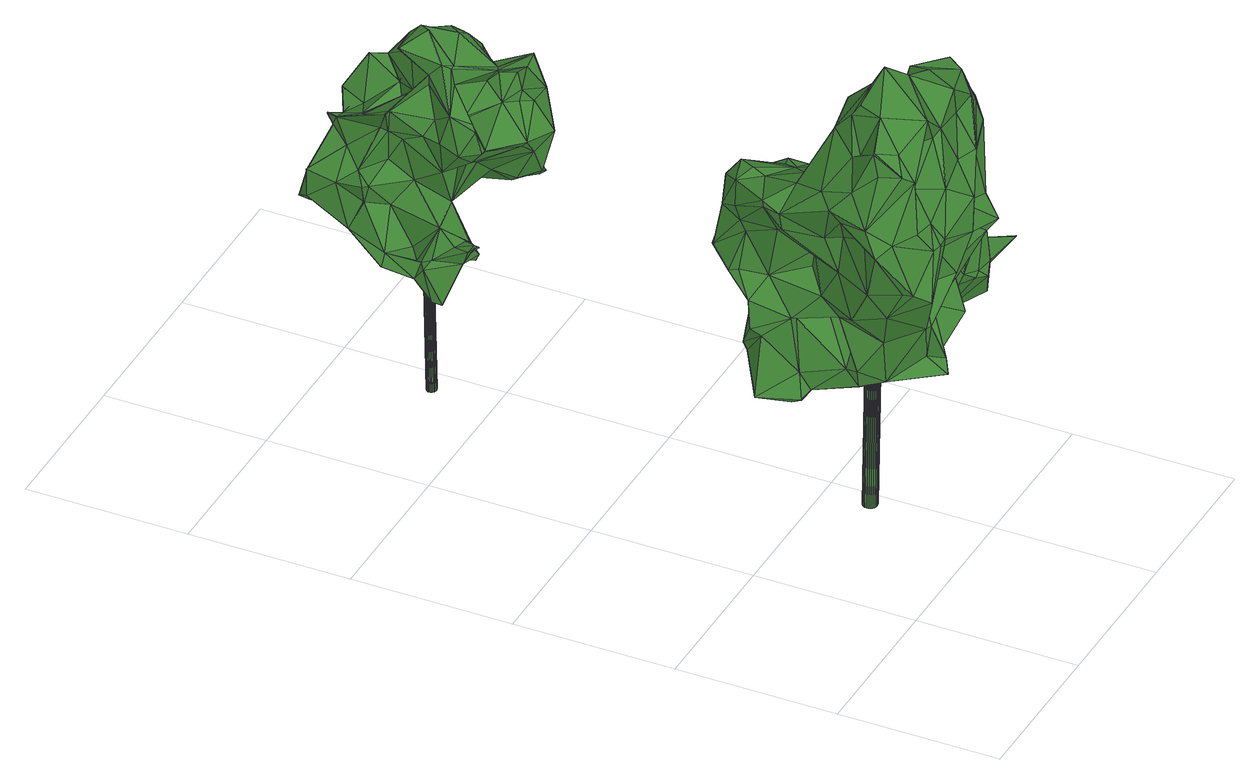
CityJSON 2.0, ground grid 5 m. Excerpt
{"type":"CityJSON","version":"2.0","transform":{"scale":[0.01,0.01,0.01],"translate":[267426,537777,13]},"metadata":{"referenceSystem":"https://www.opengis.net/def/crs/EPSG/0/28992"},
"CityObjects":{
"tree1":{"type":"SolitaryVegetationObject","attributes":{"gtid":222,"crown_width_m":7.88,"crown_median_z":22.32,"crown_r50_m":0.361,"crown_porosity":0.895,"trunk_H_m":8.67,"trunk_DBH_m":0.439,"trunk_radius_m":0.22,"trunk_base_height_m":13.65,"original_gtid":"222"},"geometry":[{"type":"Solid","lod":"3","boundaries":[[[[0,1,2]],[[3,4,5]],[[6,7,8]],[[9,10,11]],[[12,11,10]],[[13,14,15]],[[16,17,18]],[[8,19,6]],[[20,21,22]],[[23,24,25]],[[26,27,28]],[[29,30,31]],[[32,33,3]],[[34,35,36]],[[37,38,39]],[[40,15,41]],[[42,43,44]],[[45,46,47]],[[48,7,49]],[[50,51,52]],[[53,54,55]],[[56,57,51]],[[58,59,39]],[[58,39,60]],[[40,41,61]],[[56,51,50]],[[62,63,64]],[[11,65,66]],[[67,15,40]],[[68,69,70]],[[71,70,69]],[[13,15,72]],[[73,74,67]],[[75,67,74]],[[76,52,77]],[[50,52,76]],[[67,40,78]],[[20,79,16]],[[80,79,20]],[[81,82,63]],[[83,84,85]],[[16,18,86]],[[87,88,89]],[[90,15,91]],[[15,90,41]],[[92,93,86]],[[92,94,93]],[[95,96,97]],[[95,97,32]],[[98,99,100]],[[101,100,99]],[[102,18,103]],[[3,33,104]],[[105,106,107]],[[108,3,5]],[[73,67,78]],[[28,27,109]],[[110,111,112]],[[110,112,113]],[[77,114,76]],[[6,115,7]],[[116,105,107]],[[107,117,116]],[[8,24,23]],[[118,119,120]],[[121,119,118]],[[122,64,123]],[[124,84,125]],[[126,106,105]],[[127,128,4]],[[22,21,129]],[[130,131,42]],[[132,133,117]],[[134,135,0]],[[136,137,138]],[[139,43,140]],[[63,141,81]],[[142,87,100]],[[142,143,87]],[[27,144,145]],[[35,145,144]],[[146,147,148]],[[141,63,62]],[[33,149,150]],[[151,152,153]],[[137,154,138]],[[155,156,157]],[[158,71,121]],[[159,137,136]],[[160,161,162]],[[117,133,116]],[[162,163,159]],[[137,159,163]],[[142,21,143]],[[164,165,166]],[[53,93,54]],[[167,140,43]],[[168,169,156]],[[170,168,155]],[[139,168,170]],[[140,168,139]],[[171,133,172]],[[148,172,133]],[[173,174,134]],[[175,126,176]],[[175,176,77]],[[128,177,46]],[[168,140,113]],[[140,167,113]],[[161,166,163]],[[16,21,20]],[[63,123,64]],[[164,154,165]],[[178,125,179]],[[94,9,153]],[[113,169,168]],[[83,125,84]],[[129,180,181]],[[182,8,7]],[[183,47,184]],[[42,47,183]],[[32,149,33]],[[160,60,32]],[[104,150,185]],[[186,187,70]],[[41,188,61]],[[14,13,65]],[[113,167,110]],[[60,149,32]],[[184,189,110]],[[104,33,150]],[[149,185,150]],[[28,62,64]],[[60,38,149]],[[78,190,98]],[[191,146,192]],[[169,157,156]],[[29,191,45]],[[147,191,29]],[[9,94,92]],[[161,163,162]],[[193,49,194]],[[193,124,49]],[[76,114,50]],[[171,172,30]],[[73,195,196]],[[197,198,70]],[[142,180,21]],[[196,199,73]],[[200,201,122]],[[202,146,148]],[[56,203,204]],[[32,97,160]],[[189,111,110]],[[138,154,101]],[[63,188,123]],[[68,61,82]],[[67,75,72]],[[127,4,3]],[[127,3,104]],[[143,55,88]],[[2,173,134]],[[2,134,0]],[[188,205,123]],[[167,43,42]],[[167,42,183]],[[35,206,145]],[[161,207,166]],[[48,124,17]],[[124,208,17]],[[71,119,121]],[[157,119,71]],[[204,203,209]],[[210,209,203]],[[138,198,136]],[[92,10,9]],[[87,78,98]],[[211,49,115]],[[124,48,49]],[[56,204,212]],[[179,125,83]],[[74,66,75]],[[110,167,183]],[[87,143,88]],[[22,24,182]],[[89,88,195]],[[45,213,46]],[[203,214,210]],[[36,144,215]],[[36,35,144]],[[87,89,78]],[[17,16,79]],[[83,57,56]],[[25,24,22]],[[178,124,125]],[[124,178,208]],[[216,217,111]],[[81,218,69]],[[160,219,58]],[[160,58,60]],[[159,220,158]],[[197,158,220]],[[186,98,190]],[[136,220,159]],[[149,38,37]],[[221,37,216]],[[149,37,221]],[[185,222,104]],[[221,216,185]],[[19,223,1]],[[8,223,19]],[[193,146,202]],[[130,42,44]],[[28,64,122]],[[123,200,122]],[[44,109,27]],[[177,128,224]],[[121,59,219]],[[61,190,40]],[[127,104,222]],[[225,101,164]],[[59,118,217]],[[120,217,118]],[[226,225,164]],[[97,207,161]],[[56,212,227]],[[122,215,144]],[[92,86,18]],[[46,228,47]],[[184,47,228]],[[44,43,109]],[[139,109,43]],[[211,194,49]],[[46,177,228]],[[56,114,203]],[[50,114,56]],[[106,229,107]],[[26,122,144]],[[34,206,35]],[[126,229,106]],[[56,227,83]],[[227,179,83]],[[220,198,197]],[[89,195,73]],[[164,101,154]],[[11,209,14]],[[14,209,210]],[[136,198,220]],[[46,213,230]],[[169,120,157]],[[129,21,180]],[[214,203,114]],[[11,66,9]],[[172,31,30]],[[206,30,29]],[[171,30,206]],[[173,96,174]],[[90,91,210]],[[214,114,200]],[[231,162,159]],[[14,65,11]],[[25,22,129]],[[101,142,100]],[[200,90,214]],[[98,100,87]],[[232,197,70]],[[232,70,71]],[[2,1,233]],[[130,234,145]],[[41,205,188]],[[111,189,235]],[[214,90,210]],[[84,132,85]],[[83,85,132]],[[205,200,123]],[[219,59,58]],[[158,197,232]],[[158,232,71]],[[153,9,66]],[[74,73,199]],[[217,112,111]],[[120,112,217]],[[41,90,205]],[[160,97,161]],[[200,205,90]],[[12,10,18]],[[184,224,189]],[[172,147,236]],[[138,101,99]],[[153,152,54]],[[153,54,94]],[[94,54,93]],[[209,11,204]],[[159,158,231]],[[158,219,231]],[[118,59,121]],[[115,49,7]],[[66,74,199]],[[66,199,153]],[[153,199,151]],[[151,199,196]],[[211,146,194]],[[51,237,52]],[[193,194,146]],[[230,213,238]],[[84,124,193]],[[84,193,202]],[[191,213,45]],[[107,239,117]],[[130,240,241]],[[206,130,145]],[[240,130,206]],[[191,192,213]],[[0,213,192]],[[238,213,0]],[[230,238,128]],[[166,207,164]],[[240,131,241]],[[237,51,229]],[[135,134,174]],[[135,174,5]],[[147,172,148]],[[17,103,18]],[[147,146,191]],[[221,185,149]],[[235,127,222]],[[235,222,185]],[[142,181,180]],[[17,79,48]],[[80,48,79]],[[51,239,229]],[[107,229,239]],[[116,171,105]],[[105,171,34]],[[242,3,108]],[[206,34,171]],[[36,176,34]],[[105,176,126]],[[216,37,217]],[[45,240,29]],[[47,240,45]],[[206,29,240]],[[66,72,75]],[[72,65,13]],[[66,65,72]],[[192,19,1]],[[192,1,0]],[[67,72,15]],[[196,54,152]],[[151,196,152]],[[225,129,101]],[[115,6,19]],[[155,243,244]],[[122,201,36]],[[122,36,215]],[[20,22,80]],[[63,82,188]],[[61,188,82]],[[233,23,2]],[[233,8,23]],[[46,230,128]],[[109,245,28]],[[60,39,38]],[[212,11,12]],[[110,183,184]],[[120,119,157]],[[73,78,89]],[[227,178,179]],[[157,243,155]],[[132,117,239]],[[40,190,78]],[[137,163,154]],[[165,154,163]],[[165,163,166]],[[227,212,178]],[[178,212,102]],[[196,88,54]],[[196,195,88]],[[102,208,178]],[[23,226,173]],[[2,23,173]],[[212,204,11]],[[173,226,96]],[[18,10,92]],[[145,234,27]],[[189,127,235]],[[12,102,212]],[[52,237,77]],[[111,235,216]],[[185,216,235]],[[12,18,102]],[[88,55,54]],[[86,53,16]],[[15,14,91]],[[93,53,86]],[[26,28,122]],[[77,201,114]],[[200,114,201]],[[233,223,8]],[[1,223,233]],[[168,156,155]],[[170,155,244]],[[170,244,141]],[[26,144,27]],[[82,69,68]],[[82,81,69]],[[202,133,84]],[[132,84,133]],[[81,141,244]],[[81,244,243]],[[158,121,219]],[[217,39,59]],[[37,39,217]],[[162,219,160]],[[231,219,162]],[[170,245,139]],[[141,245,170]],[[62,28,245]],[[139,245,109]],[[141,62,245]],[[164,207,246]],[[164,246,226]],[[27,234,44]],[[98,186,99]],[[68,187,61]],[[70,187,68]],[[70,99,186]],[[186,190,187]],[[190,61,187]],[[198,99,70]],[[138,99,198]],[[182,80,22]],[[91,14,210]],[[7,48,80]],[[7,80,182]],[[95,32,242]],[[242,32,3]],[[96,246,97]],[[226,246,96]],[[127,189,224]],[[95,242,108]],[[95,108,96]],[[4,238,135]],[[5,4,135]],[[135,238,0]],[[4,128,238]],[[143,21,55]],[[97,246,207]],[[226,247,225]],[[129,225,247]],[[129,247,25]],[[23,247,226]],[[25,247,23]],[[130,44,234]],[[112,169,113]],[[112,120,169]],[[83,132,57]],[[127,224,128]],[[77,176,36]],[[171,116,133]],[[34,176,105]],[[237,175,77]],[[237,126,175]],[[182,24,8]],[[42,131,47]],[[240,47,131]],[[130,241,131]],[[148,133,202]],[[36,201,77]],[[71,218,157]],[[243,157,218]],[[71,69,218]],[[243,218,81]],[[101,129,181]],[[101,181,142]],[[29,31,236]],[[29,236,147]],[[172,236,31]],[[102,103,208]],[[208,103,17]],[[115,248,211]],[[211,248,146]],[[192,146,248]],[[16,55,21]],[[53,55,16]],[[19,192,248]],[[19,248,115]],[[224,184,228]],[[224,228,177]],[[237,229,126]],[[57,132,239]],[[57,239,51]],[[108,5,174]],[[96,108,174]],[[249,250,251]],[[249,251,252]],[[252,251,253]],[[252,253,254]],[[251,250,255]],[[251,255,253]],[[253,255,256]],[[253,256,254]],[[255,250,257]],[[255,257,256]],[[256,257,258]],[[256,258,254]],[[257,250,259]],[[257,259,258]],[[258,259,260]],[[258,260,254]],[[259,250,261]],[[259,261,260]],[[260,261,262]],[[260,262,254]],[[261,250,263]],[[261,263,262]],[[262,263,264]],[[262,264,254]],[[263,250,265]],[[263,265,264]],[[264,265,266]],[[264,266,254]],[[265,250,267]],[[265,267,266]],[[266,267,268]],[[266,268,254]],[[267,250,269]],[[267,269,268]],[[268,269,270]],[[268,270,254]],[[269,250,271]],[[269,271,270]],[[270,271,272]],[[270,272,254]],[[271,250,273]],[[271,273,272]],[[272,273,274]],[[272,274,254]],[[273,250,275]],[[273,275,274]],[[274,275,276]],[[274,276,254]],[[275,250,277]],[[275,277,276]],[[276,277,278]],[[276,278,254]],[[277,250,279]],[[277,279,278]],[[278,279,280]],[[278,280,254]],[[279,250,281]],[[279,281,280]],[[280,281,282]],[[280,282,254]],[[281,250,283]],[[281,283,282]],[[282,283,284]],[[282,284,254]],[[283,250,285]],[[283,285,284]],[[284,285,286]],[[284,286,254]],[[285,250,287]],[[285,287,286]],[[286,287,288]],[[286,288,254]],[[287,250,289]],[[287,289,288]],[[288,289,290]],[[288,290,254]],[[289,250,291]],[[289,291,290]],[[290,291,292]],[[290,292,254]],[[291,250,293]],[[291,293,292]],[[292,293,294]],[[292,294,254]],[[293,250,295]],[[293,295,294]],[[294,295,296]],[[294,296,254]],[[295,250,297]],[[295,297,296]],[[296,297,298]],[[296,298,254]],[[297,250,249]],[[297,249,298]],[[298,249,252]],[[298,252,254]]]]}]},
"tree2":{"type":"SolitaryVegetationObject","attributes":{"gtid":323,"crown_width_m":6.01,"crown_median_z":21.1,"crown_r50_m":0.314,"crown_porosity":0.909,"trunk_H_m":7.68,"trunk_DBH_m":0.3,"trunk_radius_m":0.15,"trunk_base_height_m":13.42,"original_gtid":"323"},"geometry":[{"type":"Solid","lod":"3","boundaries":[[[[299,300,301]],[[302,303,304]],[[305,306,307]],[[308,309,310]],[[311,312,313]],[[314,315,316]],[[317,318,319]],[[320,321,316]],[[322,323,324]],[[325,326,327]],[[328,329,330]],[[331,332,333]],[[316,334,335]],[[336,306,337]],[[305,337,306]],[[338,339,340]],[[341,338,340]],[[314,342,343]],[[344,345,346]],[[335,334,347]],[[348,349,350]],[[348,351,352]],[[353,354,355]],[[353,355,356]],[[356,357,358]],[[316,321,334]],[[331,359,332]],[[360,361,362]],[[363,364,365]],[[366,301,367]],[[343,368,369]],[[301,366,299]],[[370,371,320]],[[343,315,314]],[[372,354,325]],[[373,374,375]],[[376,305,377]],[[325,327,378]],[[367,379,366]],[[380,381,382]],[[380,383,381]],[[384,385,386]],[[350,387,348]],[[357,388,358]],[[389,388,357]],[[390,351,387]],[[391,392,332]],[[393,394,395]],[[395,394,396]],[[397,398,399]],[[400,341,398]],[[322,401,323]],[[402,376,403]],[[404,358,388]],[[405,406,407]],[[408,406,405]],[[299,366,359]],[[395,346,406]],[[372,325,409]],[[410,411,412]],[[410,413,411]],[[414,415,368]],[[328,416,329]],[[417,385,301]],[[367,301,385]],[[418,419,420]],[[343,369,315]],[[348,387,351]],[[312,311,421]],[[360,422,361]],[[388,361,422]],[[423,309,308]],[[377,424,311]],[[305,424,377]],[[313,312,425]],[[426,421,424]],[[313,425,427]],[[354,353,325]],[[421,311,424]],[[428,352,351]],[[429,430,431]],[[390,428,351]],[[432,355,402]],[[433,384,434]],[[386,434,384]],[[435,410,397]],[[303,410,435]],[[436,437,374]],[[323,350,324]],[[438,439,397]],[[414,440,415]],[[441,321,442]],[[443,444,389]],[[419,389,444]],[[334,445,418]],[[387,446,390]],[[350,446,387]],[[419,444,420]],[[364,435,365]],[[447,427,318]],[[448,447,318]],[[449,447,448]],[[450,451,432]],[[334,418,420]],[[401,322,452]],[[413,332,411]],[[432,356,355]],[[338,453,454]],[[304,409,302]],[[455,413,410]],[[323,401,350]],[[429,456,452]],[[431,456,429]],[[457,442,458]],[[459,460,461]],[[462,463,464]],[[369,368,465]],[[376,402,305]],[[354,305,402]],[[444,443,466]],[[452,322,467]],[[452,467,453]],[[468,403,342]],[[386,417,462]],[[430,469,431]],[[470,431,469]],[[302,378,471]],[[310,309,472]],[[472,384,433]],[[433,473,472]],[[433,310,473]],[[473,310,472]],[[328,330,447]],[[474,383,475]],[[418,476,477]],[[418,445,476]],[[478,438,479]],[[457,480,481]],[[475,345,474]],[[477,476,361]],[[476,445,441]],[[475,407,345]],[[416,482,329]],[[483,482,416]],[[476,441,361]],[[459,461,484]],[[350,485,446]],[[350,470,485]],[[486,467,324]],[[439,478,412]],[[487,361,457]],[[428,485,352]],[[446,485,428]],[[446,428,390]],[[478,479,488]],[[489,490,399]],[[391,413,455]],[[378,391,455]],[[375,491,492]],[[412,492,491]],[[412,375,492]],[[493,494,358]],[[412,495,439]],[[496,417,301]],[[397,497,498]],[[332,499,411]],[[334,321,445]],[[441,445,321]],[[447,500,427]],[[414,500,447]],[[447,330,501]],[[405,416,328]],[[502,308,310]],[[430,308,502]],[[369,503,315]],[[459,484,504]],[[412,505,495]],[[409,325,378]],[[399,490,506]],[[328,408,405]],[[304,372,409]],[[399,497,397]],[[441,457,361]],[[435,397,498]],[[358,507,493]],[[508,493,507]],[[426,509,363]],[[475,405,407]],[[447,408,328]],[[404,510,358]],[[441,442,457]],[[326,494,493]],[[511,512,513]],[[511,513,514]],[[515,481,480]],[[326,493,391]],[[377,311,516]],[[320,482,483]],[[371,482,320]],[[389,517,443]],[[393,506,490]],[[498,497,518]],[[404,388,422]],[[404,422,360]],[[481,515,464]],[[481,464,362]],[[503,370,519]],[[372,363,509]],[[361,520,477]],[[458,521,457]],[[430,457,469]],[[457,522,469]],[[388,389,419]],[[416,405,458]],[[307,306,336]],[[302,471,303]],[[360,523,524]],[[461,525,504]],[[317,319,426]],[[316,526,320]],[[313,516,311]],[[333,524,331]],[[334,420,466]],[[335,527,316]],[[335,528,527]],[[350,349,324]],[[385,384,529]],[[457,430,480]],[[455,410,378]],[[329,482,371]],[[502,310,434]],[[316,527,314]],[[391,332,413]],[[381,454,382]],[[528,451,450]],[[527,528,450]],[[440,501,371]],[[330,371,530]],[[329,371,330]],[[487,457,481]],[[410,303,471]],[[399,398,489]],[[307,336,509]],[[452,456,350]],[[452,350,401]],[[303,435,364]],[[304,303,364]],[[459,341,400]],[[501,530,371]],[[501,330,530]],[[449,408,447]],[[470,469,485]],[[522,485,469]],[[384,472,309]],[[384,309,529]],[[310,433,434]],[[392,493,508]],[[332,392,333]],[[367,514,379]],[[396,346,395]],[[489,346,396]],[[368,531,516]],[[403,376,531]],[[403,531,342]],[[502,434,515]],[[423,529,309]],[[430,515,480]],[[502,515,430]],[[409,378,302]],[[391,493,392]],[[385,529,514]],[[367,385,514]],[[434,462,515]],[[386,462,434]],[[362,463,532]],[[362,532,360]],[[505,491,533]],[[375,533,491]],[[412,491,505]],[[463,362,464]],[[410,471,378]],[[317,365,506]],[[424,509,426]],[[424,305,509]],[[307,509,305]],[[363,317,426]],[[358,534,356]],[[353,356,534]],[[412,373,375]],[[398,344,489]],[[504,484,461]],[[481,362,535]],[[495,461,460]],[[495,525,461]],[[505,525,495]],[[324,467,322]],[[338,341,459]],[[421,426,319]],[[421,319,312]],[[453,467,454]],[[486,454,467]],[[486,349,380]],[[321,320,483]],[[442,321,483]],[[416,442,483]],[[486,324,349]],[[439,460,397]],[[459,400,460]],[[536,339,474]],[[397,479,438]],[[304,364,363]],[[532,524,523]],[[317,393,318]],[[427,516,313]],[[363,537,317]],[[365,317,537]],[[365,537,363]],[[425,318,427]],[[427,500,516]],[[368,516,500]],[[372,509,336]],[[318,312,319]],[[425,312,318]],[[429,308,430]],[[429,423,308]],[[358,494,534]],[[340,339,536]],[[402,403,450]],[[468,450,403]],[[414,447,501]],[[440,414,501]],[[368,500,414]],[[320,519,370]],[[304,363,372]],[[443,334,466]],[[463,462,417]],[[386,385,417]],[[533,374,437]],[[375,374,533]],[[514,529,511]],[[512,538,453]],[[525,437,504]],[[468,539,450]],[[532,523,360]],[[420,444,466]],[[416,458,442]],[[457,521,405]],[[458,405,521]],[[429,452,423]],[[389,357,517]],[[470,456,431]],[[487,535,361]],[[382,454,486]],[[382,486,380]],[[320,526,519]],[[333,508,510]],[[392,508,333]],[[333,510,360]],[[360,524,333]],[[404,360,510]],[[380,475,383]],[[361,535,362]],[[514,436,379]],[[423,538,512]],[[457,405,475]],[[457,475,380]],[[359,331,300]],[[359,300,299]],[[439,495,460]],[[400,398,460]],[[397,460,398]],[[315,526,316]],[[397,410,479]],[[423,512,511]],[[423,511,529]],[[380,349,540]],[[348,540,349]],[[338,513,512]],[[498,518,435]],[[338,512,453]],[[399,506,518]],[[365,518,506]],[[326,541,534]],[[342,542,468]],[[539,468,542]],[[539,542,342]],[[443,347,334]],[[344,474,345]],[[477,520,418]],[[418,520,419]],[[361,388,520]],[[419,520,388]],[[452,538,423]],[[380,522,457]],[[485,522,380]],[[396,394,490]],[[525,533,437]],[[372,337,354]],[[354,337,305]],[[381,383,454]],[[314,539,342]],[[370,465,415]],[[368,415,465]],[[488,410,412]],[[411,373,412]],[[525,505,533]],[[524,532,496]],[[437,543,504]],[[359,366,373]],[[369,544,503]],[[370,503,544]],[[335,451,528]],[[510,508,507]],[[510,507,358]],[[536,344,341]],[[488,479,410]],[[346,489,344]],[[451,335,347]],[[506,393,317]],[[534,494,326]],[[346,345,407]],[[336,337,372]],[[478,488,412]],[[459,504,543]],[[459,543,338]],[[357,356,517]],[[402,545,354]],[[399,518,497]],[[463,417,532]],[[503,526,315]],[[465,370,544]],[[465,544,369]],[[513,436,546]],[[514,546,436]],[[496,532,417]],[[487,481,535]],[[474,339,383]],[[454,383,339]],[[470,350,456]],[[406,449,395]],[[371,547,440]],[[371,370,547]],[[548,547,370]],[[440,547,548]],[[440,548,370]],[[489,396,490]],[[377,516,531]],[[341,344,398]],[[474,344,536]],[[393,490,394]],[[406,408,449]],[[449,448,395]],[[395,448,318]],[[318,393,395]],[[407,406,346]],[[377,531,376]],[[454,339,338]],[[437,513,543]],[[462,464,515]],[[453,538,452]],[[391,327,326]],[[340,536,341]],[[524,549,331]],[[370,415,440]],[[524,496,549]],[[332,359,373]],[[301,549,496]],[[438,478,439]],[[347,443,517]],[[402,450,432]],[[352,540,348]],[[352,485,540]],[[380,540,485]],[[366,374,373]],[[391,378,327]],[[373,411,499]],[[373,499,332]],[[300,549,301]],[[300,331,549]],[[353,534,541]],[[325,541,326]],[[354,545,355]],[[402,355,545]],[[325,353,541]],[[451,347,517]],[[451,517,432]],[[432,517,356]],[[514,513,546]],[[437,436,513]],[[379,374,366]],[[436,374,379]],[[338,543,513]],[[365,435,518]],[[343,342,531]],[[343,531,368]],[[503,519,526]],[[314,527,539]],[[450,539,527]],[[550,551,552]],[[550,552,553]],[[553,552,554]],[[553,554,555]],[[552,551,556]],[[552,556,554]],[[554,556,557]],[[554,557,555]],[[556,551,558]],[[556,558,557]],[[557,558,559]],[[557,559,555]],[[558,551,560]],[[558,560,559]],[[559,560,561]],[[559,561,555]],[[560,551,562]],[[560,562,561]],[[561,562,563]],[[561,563,555]],[[562,551,564]],[[562,564,563]],[[563,564,565]],[[563,565,555]],[[564,551,566]],[[564,566,565]],[[565,566,567]],[[565,567,555]],[[566,551,568]],[[566,568,567]],[[567,568,569]],[[567,569,555]],[[568,551,570]],[[568,570,569]],[[569,570,571]],[[569,571,555]],[[570,551,572]],[[570,572,571]],[[571,572,573]],[[571,573,555]],[[572,551,574]],[[572,574,573]],[[573,574,575]],[[573,575,555]],[[574,551,576]],[[574,576,575]],[[575,576,577]],[[575,577,555]],[[576,551,578]],[[576,578,577]],[[577,578,579]],[[577,579,555]],[[578,551,580]],[[578,580,579]],[[579,580,581]],[[579,581,555]],[[580,551,582]],[[580,582,581]],[[581,582,583]],[[581,583,555]],[[582,551,584]],[[582,584,583]],[[583,584,585]],[[583,585,555]],[[584,551,586]],[[584,586,585]],[[585,586,587]],[[585,587,555]],[[586,551,588]],[[586,588,587]],[[587,588,589]],[[587,589,555]],[[588,551,590]],[[588,590,589]],[[589,590,591]],[[589,591,555]],[[590,551,592]],[[590,592,591]],[[591,592,593]],[[591,593,555]],[[592,551,594]],[[592,594,593]],[[593,594,595]],[[593,595,555]],[[594,551,596]],[[594,596,595]],[[595,596,597]],[[595,597,555]],[[596,551,598]],[[596,598,597]],[[597,598,599]],[[597,599,555]],[[598,551,550]],[[598,550,599]],[[599,550,553]],[[599,553,555]]]]}]}
},
"vertices":[
[159,25,1010],[231,105,1076],[281,48,1121],[176,88,1387],[101,120,1211],[167,75,1221],[332,148,803],[410,146,811],[406,69,945],[766,284,525],[706,280,606],[761,407,667],[715,320,665],[849,423,692],[764,410,667],[808,507,768],[685,183,728],[552,150,759],[672,218,680],[235,65,871],[596,202,857],[749,174,909],[615,78,953],[440,37,1072],[545,123,1016],[625,45,997],[234,667,934],[175,662,919],[252,748,936],[183,324,858],[227,477,780],[317,417,749],[314,114,1503],[171,134,1470],[156,551,742],[143,580,764],[205,629,668],[269,326,1486],[275,302,1523],[358,307,1543],[849,497,861],[749,547,813],[158,501,1115],[182,627,1094],[188,614,1058],[146,267,887],[109,202,1015],[168,320,1019],[518,97,734],[361,95,703],[481,558,503],[389,522,505],[429,599,502],[762,173,696],[835,174,683],[832,188,841],[518,515,519],[392,469,545],[384,292,1518],[416,408,1430],[379,278,1594],[737,562,997],[365,737,932],[539,680,945],[383,726,904],[829,400,652],[830,397,651],[881,473,789],[672,480,1050],[544,438,1066],[698,394,1123],[504,425,1183],[882,440,693],[877,405,732],[888,414,703],[885,439,694],[438,603,511],[393,657,601],[896,391,930],[553,147,761],[539,137,820],[494,630,1106],[560,615,1025],[397,436,576],[238,331,643],[233,417,612],[737,171,686],[871,305,992],[831,191,839],[790,350,893],[622,535,716],[632,474,723],[734,265,546],[796,160,659],[839,185,573],[415,147,1372],[368,85,1247],[447,139,1385],[840,343,1065],[737,290,1170],[819,228,1070],[786,171,1192],[576,358,741],[637,221,733],[140,108,1420],[123,554,552],[166,555,532],[185,471,524],[246,124,1312],[211,725,967],[116,476,1203],[135,355,1303],[202,464,1257],[133,537,1219],[487,599,567],[288,45,737],[184,441,540],[187,441,537],[392,363,1330],[431,423,1187],[258,466,1257],[430,373,1348],[366,646,798],[482,683,883],[389,191,673],[349,303,726],[196,574,534],[67,187,1262],[59,152,1181],[646,96,1054],[198,547,922],[252,432,1009],[215,424,560],[212,424,562],[246,41,1144],[211,46,1147],[760,289,1360],[739,251,1409],[781,194,1270],[219,701,1105],[187,647,1135],[418,699,1092],[799,211,1037],[826,176,883],[186,594,838],[141,584,860],[160,168,700],[199,276,676],[180,262,643],[233,222,1531],[112,180,1498],[1000,173,664],[997,171,663],[861,213,617],[749,177,1282],[308,686,1203],[278,634,1211],[390,559,1162],[546,329,1317],[653,332,1409],[440,234,1543],[533,139,1463],[556,228,1489],[704,198,1405],[618,112,1218],[719,170,1298],[652,144,1369],[129,532,1200],[202,651,1210],[274,597,1195],[280,719,1162],[202,455,618],[227,324,653],[278,44,1145],[245,71,1210],[246,565,600],[209,619,640],[110,212,1197],[488,376,673],[456,412,657],[712,213,982],[683,238,1173],[490,136,888],[127,473,1144],[143,351,1143],[110,182,1496],[808,400,1120],[775,477,1045],[614,597,886],[86,309,1282],[823,439,996],[225,207,779],[211,69,877],[210,215,680],[276,36,692],[753,284,772],[874,278,702],[673,320,1287],[721,325,1297],[875,279,698],[484,551,761],[367,597,710],[182,260,641],[670,524,541],[633,489,555],[608,562,825],[186,472,806],[592,161,1341],[474,228,778],[683,514,555],[685,516,557],[275,33,694],[578,438,596],[163,167,913],[570,547,662],[249,552,781],[195,289,1402],[284,386,1417],[414,515,1104],[461,386,1412],[693,348,1329],[199,267,1411],[115,171,1419],[306,157,927],[90,276,1250],[621,114,1201],[454,39,1180],[506,414,617],[157,299,1153],[211,514,529],[132,103,1032],[572,305,1414],[660,323,1165],[306,117,1111],[177,630,930],[103,246,1352],[328,329,763],[373,554,556],[139,74,1031],[210,477,535],[200,387,899],[261,444,945],[287,176,1409],[415,600,1145],[411,689,1109],[312,730,1041],[542,132,1222],[527,107,1092],[262,92,747],[447,345,64],[425,345,65],[446,351,64],[468,340,932],[467,345,932],[446,340,932],[444,356,65],[465,351,932],[441,360,65],[461,355,932],[436,364,65],[457,359,932],[431,366,65],[452,361,932],[425,367,65],[446,362,932],[419,366,65],[440,361,933],[414,364,65],[435,359,933],[410,361,65],[430,355,933],[406,356,65],[427,351,933],[404,351,65],[425,346,933],[403,345,65],[424,340,933],[404,339,65],[425,334,933],[406,334,65],[427,329,933],[409,330,65],[430,324,933],[414,326,65],[435,321,932],[419,324,65],[440,319,932],[425,323,65],[446,318,932],[430,324,65],[451,318,932],[436,326,65],[457,321,932],[440,329,64],[461,324,932],[444,334,64],[465,329,932],[446,339,64],[467,334,932],
[480,1958,552],[523,1983,683],[503,1893,560],[527,1925,1010],[456,1986,961],[501,1924,1065],[568,1704,1181],[566,1693,1045],[453,1740,1124],[363,1657,488],[362,1660,488],[363,1642,418],[399,1714,1286],[297,1738,1264],[365,1675,1302],[592,1421,1044],[589,1420,1044],[570,1386,920],[368,1722,1082],[343,1665,1167],[387,1740,1199],[455,1415,944],[512,1422,876],[157,1565,546],[158,1534,544],[144,1585,655],[588,1801,1019],[535,1759,893],[476,1830,946],[282,1542,964],[331,1496,957],[303,1500,1047],[568,1973,696],[571,1954,777],[630,1859,772],[568,1424,775],[615,1446,886],[556,1780,1035],[626,1699,1062],[215,1850,672],[226,1807,768],[228,1810,767],[227,1895,807],[580,1456,1156],[578,1454,1155],[260,1841,845],[322,1779,862],[294,1765,979],[619,1502,821],[180,1466,730],[174,1574,674],[192,1485,677],[184,1435,755],[210,1460,736],[660,1706,969],[680,1720,1087],[677,1650,960],[688,1638,848],[692,1571,787],[666,1686,807],[518,2014,679],[558,1749,738],[513,1646,724],[463,1747,625],[464,1812,1024],[417,1901,954],[319,1856,995],[474,1964,547],[386,1870,490],[456,1506,1159],[559,1465,1120],[501,1514,1021],[343,1491,963],[570,1823,1048],[516,2012,679],[442,1943,567],[432,1926,618],[556,1645,1180],[503,1649,1215],[530,1896,974],[376,1877,494],[256,1588,727],[275,1681,625],[210,1637,631],[285,1754,738],[379,1673,444],[432,1791,505],[483,1761,473],[176,1453,736],[656,1593,742],[680,1552,728],[183,1432,754],[521,1847,820],[623,1829,810],[268,1752,1066],[231,1745,1081],[267,1749,1066],[230,1743,1079],[304,1940,943],[288,1891,896],[290,1924,979],[234,1989,819],[161,1533,543],[625,1638,1104],[531,1576,1117],[659,1684,800],[326,1614,863],[319,1671,973],[316,1732,946],[299,1610,976],[571,1853,1029],[440,1934,940],[438,1991,817],[435,1931,783],[493,1915,789],[379,1603,1130],[501,1561,1080],[339,1528,915],[520,1816,542],[594,1485,721],[636,1536,716],[630,1462,712],[394,1747,1256],[582,1679,782],[309,1678,577],[449,1742,1236],[297,1735,1265],[427,1829,1138],[342,1624,1212],[211,1458,735],[273,1603,617],[381,1593,584],[320,1509,602],[656,1600,956],[363,1641,410],[381,1671,444],[333,1923,968],[386,1905,561],[356,1928,622],[307,1881,881],[295,1914,804],[352,1556,1055],[481,1539,799],[383,1535,887],[654,1453,713],[652,1454,711],[545,1489,745],[213,1461,724],[302,1580,1077],[363,1674,1120],[343,1646,1020],[573,1542,1030],[581,1525,912],[224,1605,586],[161,1723,615],[183,1723,648],[458,1878,928],[293,1527,617],[384,1614,729],[365,1556,888],[232,1987,731],[237,1988,819],[273,2029,697],[482,1760,476],[488,1773,585],[385,1745,570],[509,1527,1113],[651,1453,713],[154,1618,610],[557,1494,1097],[337,1532,646],[323,1500,622],[457,1985,959],[361,1643,411],[361,1641,411],[211,1785,837],[343,1709,798],[563,1515,718],[579,1535,717],[388,1885,780],[390,1878,929],[374,1622,586],[390,1687,625],[342,1491,961],[452,1430,930],[270,2030,696],[244,1501,717],[173,1606,658],[380,1660,727],[405,1852,904],[288,1788,986],[229,1745,1081],[410,1873,695],[495,1910,712],[618,1796,846],[586,1682,802],[300,1975,751],[480,1841,623],[297,1955,980],[299,1954,981],[532,1952,714],[375,1610,1185],[324,1521,1055],[365,1659,488],[562,1483,1035],[281,2000,682],[318,1950,717],[303,1847,1003],[620,1795,826],[624,1827,808],[461,1774,1137],[599,1770,783],[376,1784,545],[254,1768,621],[267,1849,631],[376,1814,526],[372,1689,496],[390,1610,1185],[639,1541,814],[293,1924,980],[554,1488,1000],[610,1549,717],[393,1599,846],[335,1534,647],[452,1801,734],[525,1889,725],[284,2001,684],[578,1453,998],[581,1454,998],[568,1463,980],[370,1690,495],[305,1500,1047],[489,1522,1145],[488,1810,623],[358,1928,624],[582,1650,934],[406,1715,656],[202,1803,834],[376,1755,956],[248,1691,609],[589,1440,1042],[216,1524,707],[532,1692,1009],[562,1466,1120],[289,1939,702],[554,1492,1097],[628,1697,1061],[359,1852,625],[434,1616,968],[486,1595,1018],[526,1924,714],[440,1695,42],[425,1695,42],[439,1699,42],[443,1714,810],[443,1718,810],[429,1714,810],[438,1703,42],[441,1722,810],[435,1706,42],[439,1725,810],[432,1708,42],[436,1727,810],[429,1710,42],[432,1729,810],[425,1710,42],[428,1729,810],[421,1709,42],[424,1728,810],[417,1708,42],[421,1727,810],[414,1705,42],[418,1724,810],[412,1702,42],[415,1721,810],[410,1699,42],[414,1717,810],[410,1695,42],[414,1714,810],[411,1691,42],[414,1710,810],[412,1687,42],[416,1706,810],[415,1684,42],[418,1703,810],[418,1682,42],[421,1701,810],[422,1680,42],[425,1699,810],[425,1680,42],[429,1699,810],[429,1681,42],[433,1700,810],[433,1682,42],[436,1701,810],[436,1685,42],[439,1704,810],[438,1688,42],[442,1707,810],[440,1691,42],[443,1710,810]
]}
